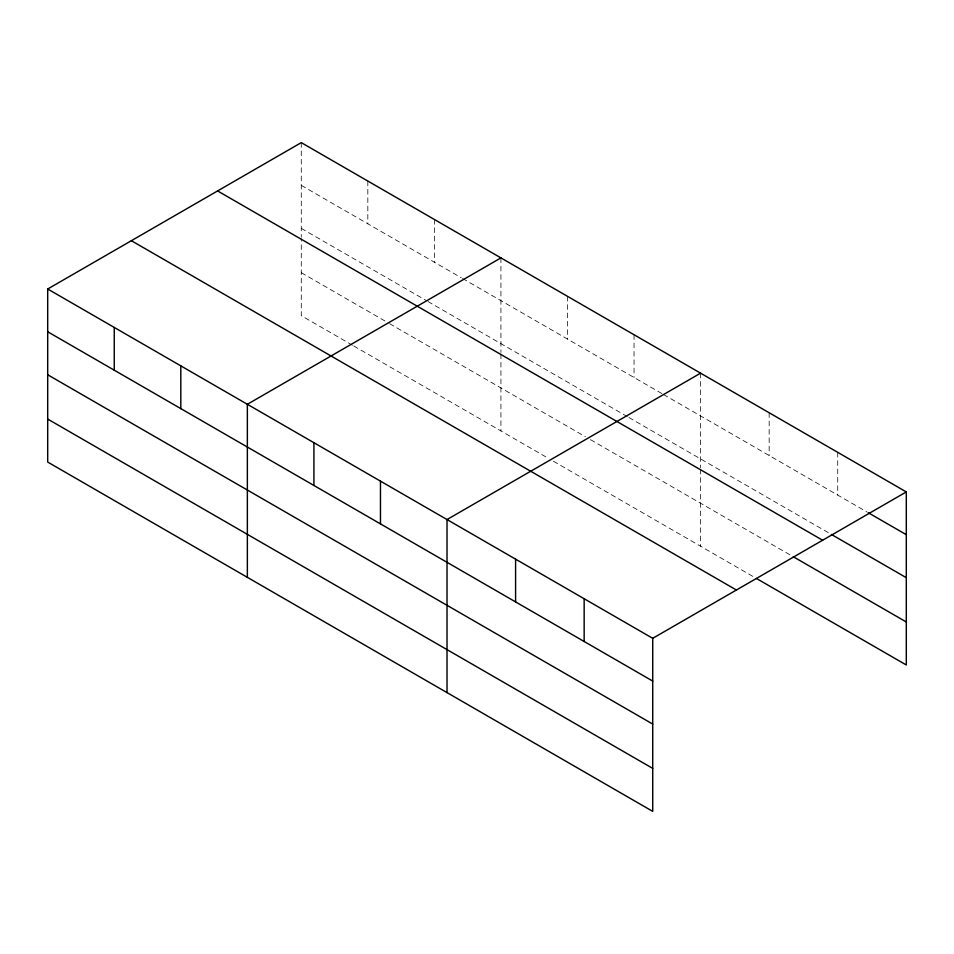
<?xml version="1.0" encoding="UTF-8"?>
<svg xmlns="http://www.w3.org/2000/svg" width="954" height="954" viewBox="0 0 954 954"><rect width="100%" height="100%" fill="white"/><g stroke="black" fill="none" stroke-linecap="round" stroke-linejoin="round"><path stroke-width="0.72" stroke-dasharray="4.77 3.58" d="M301.273 185.374L461.259 277.733M462.535 278.473L662.195 393.752M663.471 394.491L866.936 511.952M301.273 228.376L426.7 300.784M427.976 301.524L627.637 416.803M628.913 417.53L830.111 533.691M301.273 272.677L388.302 322.917M389.578 323.656L585.398 436.717M590.526 439.675L792.011 556.003M352.467 345.229L301.273 315.679L301.273 238.703M353.743 345.968L548.288 458.29M553.403 461.247L753.922 577.015M837.731 452.339L837.731 495.09M769.162 412.748L769.162 455.499M700.594 373.157L700.594 467.782M700.594 469.249L700.594 546.225M634.04 334.735L634.04 377.486M567.487 296.312L567.487 339.064M500.933 257.89L500.933 352.503M500.933 353.982L500.933 430.946M434.38 219.468L434.38 262.219M367.827 181.045L367.827 223.796M301.273 142.623L301.273 237.236"/><path stroke-width="1.43" d="M47.7 289.014L652.727 638.321L652.727 811.377L47.7 462.07L47.7 289.014L301.273 142.623L906.3 491.93L906.3 664.986L756.462 578.482M500.933 257.89L247.36 404.293L247.36 577.349M700.594 373.157L447.021 519.56L447.021 692.616M652.727 638.321L906.3 491.93M868.2 512.692L906.3 534.681M831.375 534.431L906.3 577.683M217.595 190.931L822.622 540.238M793.287 556.742L906.3 621.984M131.378 240.706L736.405 590.013M47.7 331.765L652.727 681.084M47.7 374.767L652.727 724.074M47.7 419.068L652.727 768.387M584.158 598.742L584.158 641.493M515.589 559.151L515.589 601.902M380.467 481.138L380.467 523.889M313.914 442.716L313.914 485.467M180.807 365.859L180.807 408.622M114.253 327.437L114.253 370.188"/></g></svg>
